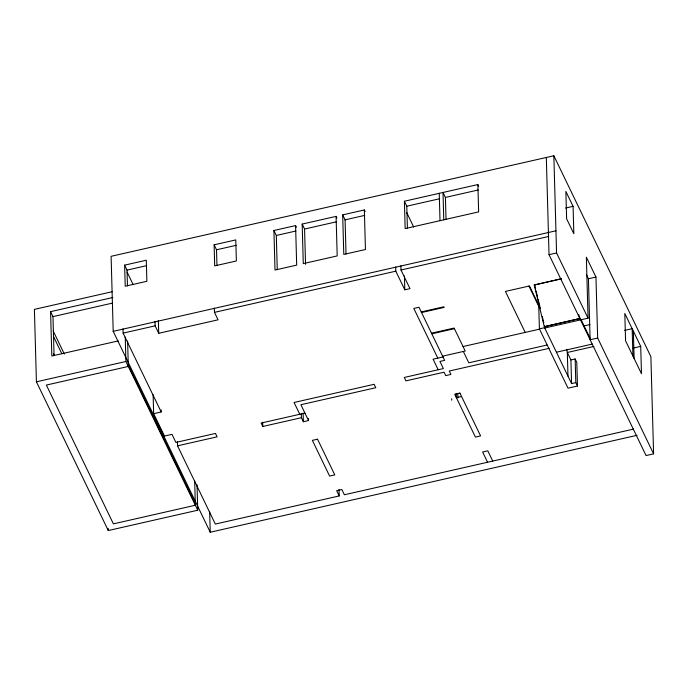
<?xml version="1.0" encoding="UTF-8"?>
<svg xmlns="http://www.w3.org/2000/svg" width="688" height="688" viewBox="0 0 688 688"><rect width="100%" height="100%" fill="white"/><g stroke="black" fill="none" stroke-linecap="round" stroke-linejoin="round"><path stroke-width="1.03" d="M545.713 326.301L580.483 318.398L544.303 326.748L534.232 285.004L561.485 278.692M544.303 326.748L544.69 326.533L544.724 328.013L588.059 318.166L586.357 257.192L595.954 277.058L597.657 338.04L653.6 453.856L646.066 455.568L549.033 254.672L546.315 157.475M653.6 453.856L650.882 356.659L553.849 155.763L111.103 256.314L113.202 331.341L210.236 532.237L637.079 435.298M295.582 225.578L296.683 265.121L275.019 270.04L273.91 230.497L295.582 225.578L296.382 227.229M336.088 216.376L337.189 255.919L303.279 263.624L302.17 224.082L336.088 216.376L336.888 218.036M364.348 209.96L365.448 249.503L343.785 254.422L342.676 214.88L364.348 209.96L365.147 211.612M477.868 184.547L478.633 211.895L405.155 228.588L404.389 201.24L477.868 184.547L478.667 186.207M124.623 265.147L146.295 260.227L146.879 281.289L125.216 286.217L124.623 265.147L127.022 270.117L127.469 285.916M214.114 244.825L235.786 239.906L236.371 260.967L214.708 265.886L214.114 244.825L216.514 249.787L216.961 265.594M273.91 230.497L276.309 235.468L295.917 231.013M302.17 224.082L304.569 229.044L336.432 221.811M342.676 214.88L345.075 219.85L364.683 215.396M404.389 201.24L406.789 206.202L439.598 198.755M443.777 219.816L443.012 192.468L445.411 197.43L478.22 189.983M127.022 270.117L146.63 265.663M216.514 249.787L236.122 245.341M112.445 291.652L34.4 309.376L36.421 381.814L108.265 530.543L197.748 510.221L197.043 484.791M118.224 340.921L51.815 355.997L50.577 311.655L112.832 297.508M50.577 311.655L52.976 316.618L112.118 303.184M565.527 208.051L573.07 206.34L573.835 233.696L566.628 218.784L565.871 191.436L573.07 206.34M113.202 331.341L555.947 230.79M122.98 328.855L123.1 333.121L155.127 325.845L158.722 333.293L218.07 319.817L214.475 312.369L214.355 308.104M214.475 312.369L395.806 271.184L404.811 289.811L409.988 288.633L400.992 270.006L400.872 265.74M400.992 270.006L548.671 236.466M549.033 254.672L556.566 252.96L588.059 318.166M36.421 381.814L125.913 361.484L197.748 510.221M534.232 285.004L561.098 278.907M421.237 311.922L443.846 306.788L444.147 307.407L421.538 312.541M586.589 274.985L588.421 278.769L595.954 277.058M431.505 333.19L454.114 328.056L465.217 351.035L442.608 356.169M431.806 333.818L454.415 328.683M153.123 394.645L153.656 413.694L161.19 411.983L161.13 409.867M539.401 328.873L544.578 327.694L571.573 383.586L575.813 382.631L577.464 386.045L568.039 388.178L539.401 328.873L538.738 305.223L529.442 285.967L505.413 291.428L525.211 332.416M463.041 346.537L539.547 329.156M442.986 356.943L433.087 359.196L438.187 369.748M583.768 325.974L589.9 324.581M547.029 345.032L468.803 362.8L463.334 351.465M624.618 330.395L632.16 328.683L632.926 356.031M549.17 348.334L449.264 371.03L450.907 374.444L445.729 375.622L444.078 372.199L405.929 380.868L404.277 377.454L443.373 368.57L439.924 361.432L444.629 360.366L418.983 307.269L413.806 308.439L437.8 358.121M597.657 338.04L590.123 339.752L588.421 278.769M556.429 352.23L592.222 344.095M593.907 346.442L567.316 352.488L567.978 376.138M304.947 413.11L261.139 423.051L262.79 426.474L301.413 417.702L303.365 421.735L308.542 420.557L308.482 418.407M177.418 441.567L177.538 445.833L217.098 436.846L215.456 433.431L175.887 442.418L171.991 434.343L164.449 436.054L153.656 413.694M566.74 349.358L567.316 352.488L570.911 359.936L575.151 358.973L576.802 362.387L577.464 386.045M633.166 348.094L640.709 346.382L641.474 373.73L625.573 340.818L624.807 313.47L640.709 346.382M461.562 396.486L456.376 397.664L456.256 393.407M339.029 489.546L339.21 495.945L215.335 524.075L177.538 445.833M633.614 429.08L344.387 494.767L341.841 489.495L336.656 490.664L339.21 495.945M580.939 319.344L590.08 338.272M528.969 286.079L539.1 307.046M406.797 212.738L413.729 227.092M492.754 461.072L487.801 450.829L482.623 452.007L487.568 462.25M308.542 420.557L300.897 404.725L375.786 387.714L374.134 384.3L294.06 402.48L299.762 414.279M127.117 272.147L133.188 284.72M123.1 333.121L161.19 411.983M128.269 364.975L195.315 503.771M53.182 330.945L64.354 354.079M53.415 336.294L61.808 353.684M53.346 353.469L54.275 355.395M578.746 314.622L580.096 318.613M534.619 284.798L535.608 288.9M536.107 290.955L537.595 297.113M538.085 299.168L540.312 308.413M542.299 316.626L543.787 322.784M633.356 331.169L634.121 358.517M575.151 358.973L575.813 382.631M570.911 359.936L571.573 383.586M553.849 155.763L556.566 252.96M544.526 325.871L544.578 327.694M457.821 393.622L457.941 397.879M451.663 398.73L451.706 400.21M445.411 197.43L446.03 219.524M439.245 193.319L440.01 220.667M406.789 206.202L407.408 228.296M404.415 275.914L404.811 289.811M395.686 266.918L395.806 271.184M345.075 219.85L346.038 254.053M304.569 229.044L305.558 264.321M303.124 413.135L303.365 421.735M301.292 413.436L301.413 417.702M276.309 235.468L277.264 269.67M262.67 422.217L262.79 426.474M209.668 511.872L210.236 532.237M194.67 480.886L195.349 505.25L113.4 523.869L46.363 385.065L128.312 366.455L127.607 341.024M158.369 320.496L158.722 333.293M155.006 321.58L155.127 325.845M125.233 337.129L125.913 361.484M108.205 528.41L108.265 530.543M52.976 316.618L54.068 355.687M459.911 393.072L454.725 394.25L475.425 437.095L480.602 435.925L459.911 393.072M317.538 439.185L312.361 440.363L329.604 476.07L334.789 474.901L317.538 439.185"/></g></svg>
